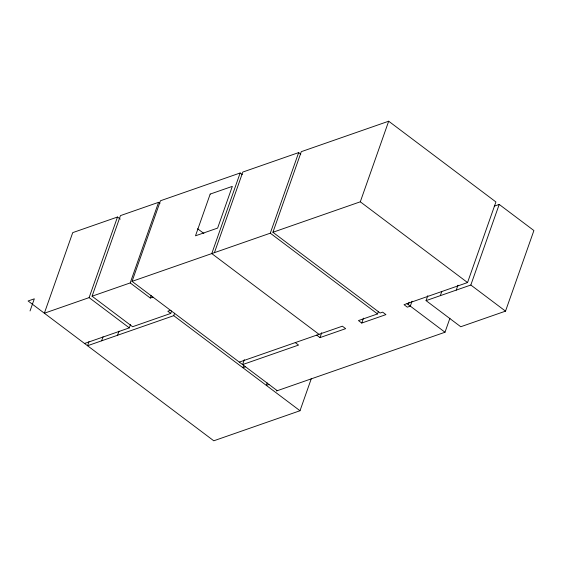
<?xml version="1.0" encoding="UTF-8"?>
<svg xmlns="http://www.w3.org/2000/svg" width="562" height="562" viewBox="0 0 562 562"><rect width="100%" height="100%" fill="white"/><g stroke="black" fill="none" stroke-linecap="round" stroke-linejoin="round"><path stroke-width="0.84" d="M30.046 310.948L34.317 298.822L28.1 300.986L213.778 440.791L300.003 410.738L311.299 378.662M117.5 217.023L72.73 232.626L44.349 313.224L89.119 297.621L117.5 217.023L120.275 219.11M171.607 310.969L170.743 313.434L132.604 326.726L92.07 296.209L120.458 215.611L158.589 202.32L159.987 203.374M88.979 341.619L87.531 345.735L173.749 315.675L174.62 313.21M101.624 340.818L103.064 336.722M92.07 296.209L130.208 282.918L158.589 202.32M277.277 390.702L132.063 281.365L160.444 200.767L240.157 172.984L242.257 174.564M117.542 335.275L118.982 331.18M84.539 343.48L129.309 327.878L130.468 324.59M130.208 282.918L150.293 298.036L151.157 295.584M240.157 172.984L211.776 253.581L319.012 334.327M214.431 252.654L242.812 172.056L298.668 152.59L300.768 154.171M132.042 281.372L270.287 233.188L298.668 152.59M378.395 311.46L377.524 313.926L358.458 320.572L361.745 323.052L385.932 314.615L382.645 312.142L380.158 313.013L272.921 232.268L301.302 151.67L388.686 121.209L495.923 201.955L467.542 282.553L404.036 304.688L407.324 307.161L410.309 306.121L412.044 301.19M244.322 359.652L242.587 364.583L298.548 345.075L295.261 342.602M243.718 365.251L242.854 367.71L245.51 366.782M267.182 382.919L266.318 385.37L268.966 384.45M272.921 232.268L360.298 201.807L388.686 121.209M316.715 335.128L320.003 337.6L321.731 332.683M361.745 323.052L363.474 318.134M408.188 304.702L409.052 302.251M494.237 206.163L499.211 204.428L533.9 230.546L505.519 311.144L460.749 326.747L426.059 300.628L427.794 295.696M440.32 295.661L441.76 291.566M456.239 290.111L457.967 285.194M276.406 391.004L444.999 332.24L449.916 318.261M426.059 300.628L470.83 285.025L499.211 204.428M150.293 298.036L152.962 297.108M170.49 310.301L167.82 311.236L170.743 313.434M239.279 362.118L342.37 326.185L345.658 328.658L320.003 337.6M360.298 201.807L467.542 282.553M470.83 285.025L505.519 311.144M407.021 303.649L444.999 332.24M270.287 233.188L377.524 313.926M197.592 228.741L203.901 233.49M173.749 315.675L300.003 410.738M89.119 297.621L129.309 327.878M210.181 194.087L195.492 235.808L217.627 228.088L232.317 186.373L210.181 194.087"/></g></svg>
